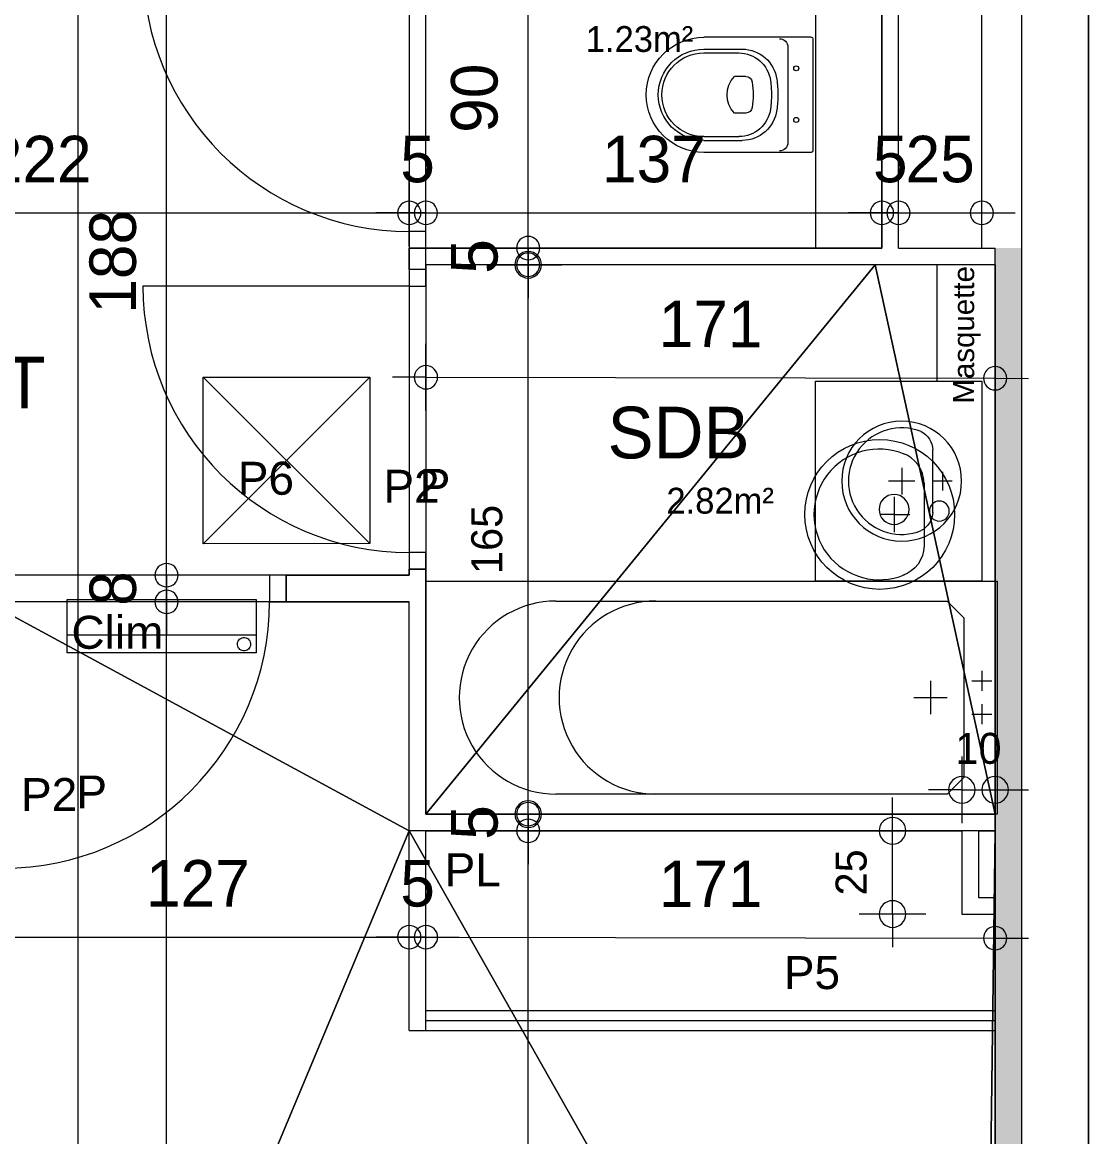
# Model space of a CAD drawing. Header units: metres. Extents: x 1.8 to 61.8, y -53.3 to -11.3.
# Drawn here: x 34.122 to 37.334, y -21.366 to -18.019 of the extents above; entities that cross this region are included whole.
import ezdxf
from ezdxf.enums import TextEntityAlignment as Align
from ezdxf.lldxf.tags import DXFTag

# ---------------------------------------------------------------- set-up
doc = ezdxf.new("R2010")
doc.units = ezdxf.units.M
doc.header["$MEASUREMENT"] = 0
for name, color, linetype in [('Calque commun', 7, 'Continuous'), ('Calque2', 7, 'Continuous'), ('Calque5', 7, 'Continuous'), ('Calque90', 7, 'Continuous'), ('Cotations', 7, 'Continuous'), ('Textes', 7, 'Continuous')]:
    doc.layers.add(name, color=color, linetype=linetype)
doc.styles.add('Arial14', font='arial.ttf', dxfattribs={"height": 0.098961})
doc.styles.add('Arial17', font='arial.ttf', dxfattribs={"height": 0.063335})
doc.styles.add('Century Gothic12', font='GOTHIC.TTF', dxfattribs={"height": 0.077575})
doc.styles.add('Century Gothic18', font='GOTHIC.TTF', dxfattribs={"height": 0.139636})
doc.styles.add('Century Gothic21', font='GOTHIC.TTF', dxfattribs={"height": 0.155151})
doc.styles.add('Century Gothic23', font='GOTHIC.TTF', dxfattribs={"height": 0.09309})
tags = doc.linetypes.add('DASHDOT2', pattern=[0.5, 0.25, -0.125, 0, -0.125]).pattern_tags.tags
tags[10:11] = [DXFTag(74, 4), DXFTag(75, 0), DXFTag(340, '0'), DXFTag(46, 1.0), DXFTag(50, 0.0), DXFTag(44, 0.0), DXFTag(45, 0.0)]
tags[8:9] = [DXFTag(74, 4), DXFTag(75, 0), DXFTag(340, '0'), DXFTag(46, 1.0), DXFTag(50, 0.0), DXFTag(44, 0.0), DXFTag(45, 0.0)]
tags[6:7] = [DXFTag(74, 4), DXFTag(75, 0), DXFTag(340, '0'), DXFTag(46, 1.0), DXFTag(50, 0.0), DXFTag(44, 0.0), DXFTag(45, 0.0)]
tags[4:5] = [DXFTag(74, 4), DXFTag(75, 0), DXFTag(340, '0'), DXFTag(46, 1.0), DXFTag(50, 0.0), DXFTag(44, 0.0), DXFTag(45, 0.0)]
tags = doc.linetypes.add('HIDDEN2', pattern=[0.1875, 0.125, -0.0625]).pattern_tags.tags
tags[6:7] = [DXFTag(74, 4), DXFTag(75, 0), DXFTag(340, '0'), DXFTag(46, 1.0), DXFTag(50, 0.0), DXFTag(44, 0.0), DXFTag(45, 0.0)]
tags[4:5] = [DXFTag(74, 4), DXFTag(75, 0), DXFTag(340, '0'), DXFTag(46, 1.0), DXFTag(50, 0.0), DXFTag(44, 0.0), DXFTag(45, 0.0)]

# ---------------------------------------------------------------- blocks, each defined once
blk = doc.blocks.new('Block51980')
at = {"layer": 'Calque commun', "color": 7, "linetype": 'Continuous', "lineweight": 9}
for p, q in [((37.0042, -18.6973), (37.0042, -16.3956)), ((37.1243, -18.6973), (37.1243, -16.3956))]:
    blk.add_line(p, q, dxfattribs=at)
at = {"layer": 'Calque commun', "color": 7, "linetype": 'Continuous', "lineweight": 18}
blk.add_line((37.3243, -18.6973), (37.3243, -16.3956), dxfattribs=at)
blk = doc.blocks.new('Block53955')
at = {"layer": 'Calque commun', "color": 7, "linetype": 'Continuous', "lineweight": 18}
blk.add_line((37.1243, -25.6552), (37.1243, -16.6552), dxfattribs=at)
at = {"layer": 'Calque commun', "color": 7, "linetype": 'Continuous', "lineweight": 9}
blk.add_line((37.3243, -25.4552), (37.3243, -16.8552), dxfattribs=at)
blk = doc.blocks.new('xmodule1pdniv1-25')
at = {"layer": 'Calque commun', "color": 5, "linetype": 'Continuous', "lineweight": 9}
blk.add_arc((0, 0), 0.5, 0, 359.9994, dxfattribs=at)
blk = doc.blocks.new('xmodule1pdniv1-26')
at = {"layer": 'Calque commun', "color": 5, "linetype": 'Continuous', "lineweight": 9}
blk.add_arc((0, 0), 0.5, 0, 359.9994, dxfattribs=at)
blk = doc.blocks.new('DimLine53702-2')
at = {"layer": 'Calque commun', "color": 5, "linetype": 'Continuous', "lineweight": 9}
for p, q in [((33.0436, -19.563), (33.0436, -19.363)), ((35.2637, -19.563), (35.2637, -19.363)), ((33.0436, -19.463), (32.9436, -19.463)), ((33.0436, -19.463), (35.2637, -19.463)), ((35.2637, -19.463), (35.3637, -19.463))]:
    blk.add_line(p, q, dxfattribs=at)
at = {"layer": 'Calque commun', "color": 5, "linetype": 'Continuous', "lineweight": 9, "xscale": 0.07000000029802322, "yscale": 0.07000000029802322, "zscale": 0.07000000029802322}
for name, p in [('xmodule1pdniv1-25', (33.0436, -19.463)), ('xmodule1pdniv1-26', (35.2637, -19.463))]:
    blk.add_blockref(name, p, dxfattribs=at)
at = {"layer": 'Calque commun', "color": 5, "linetype": 'Continuous', "lineweight": 9, "style": 'Century Gothic18'}
blk.add_text('222', height=0.13964, dxfattribs=at).set_placement((34.1537, -19.413), align=Align.BOTTOM_CENTER)
blk = doc.blocks.new('xmodule1pdniv1-27')
at = {"layer": 'Calque commun', "color": 5, "linetype": 'Continuous', "lineweight": 9}
blk.add_arc((0, 0), 0.5, 0, 359.9994, dxfattribs=at)
blk = doc.blocks.new('xmodule1pdniv1-28')
at = {"layer": 'Calque commun', "color": 5, "linetype": 'Continuous', "lineweight": 9}
blk.add_arc((0, 0), 0.5, 0, 359.9994, dxfattribs=at)
blk = doc.blocks.new('DimLine53710-2')
at = {"layer": 'Calque commun', "color": 5, "linetype": 'Continuous', "lineweight": 9}
for p, q in [((35.2637, -19.563), (35.2637, -19.363)), ((35.3137, -19.563), (35.3137, -19.363)), ((35.2637, -19.463), (35.1637, -19.463)), ((35.2637, -19.463), (35.3137, -19.463)), ((35.3137, -19.463), (35.4137, -19.463))]:
    blk.add_line(p, q, dxfattribs=at)
at = {"layer": 'Calque commun', "color": 5, "linetype": 'Continuous', "lineweight": 9, "xscale": 0.07000000029802322, "yscale": 0.07000000029802322, "zscale": 0.07000000029802322}
for name, p in [('xmodule1pdniv1-27', (35.2637, -19.463)), ('xmodule1pdniv1-28', (35.3137, -19.463))]:
    blk.add_blockref(name, p, dxfattribs=at)
at = {"layer": 'Calque commun', "color": 5, "linetype": 'Continuous', "lineweight": 9, "style": 'Century Gothic18'}
blk.add_text('5', height=0.1396, dxfattribs=at).set_placement((35.2887, -19.413), align=Align.BOTTOM_CENTER)
blk = doc.blocks.new('xmodule1pdniv1-29')
at = {"layer": 'Calque commun', "color": 5, "linetype": 'Continuous', "lineweight": 9}
blk.add_arc((0, 0), 0.5, 0, 359.9994, dxfattribs=at)
blk = doc.blocks.new('xmodule1pdniv1-30')
at = {"layer": 'Calque commun', "color": 5, "linetype": 'Continuous', "lineweight": 9}
blk.add_arc((0, 0), 0.5, 0, 359.9994, dxfattribs=at)
blk = doc.blocks.new('DimLine53718-2')
at = {"layer": 'Calque commun', "color": 5, "linetype": 'Continuous', "lineweight": 9}
for p, q in [((35.3137, -19.563), (35.3137, -19.363)), ((36.6836, -19.563), (36.6836, -19.363)), ((35.3137, -19.463), (35.2137, -19.463)), ((35.3137, -19.463), (36.6836, -19.463)), ((36.6836, -19.463), (36.7836, -19.463))]:
    blk.add_line(p, q, dxfattribs=at)
at = {"layer": 'Calque commun', "color": 5, "linetype": 'Continuous', "lineweight": 9, "xscale": 0.07000000029802322, "yscale": 0.07000000029802322, "zscale": 0.07000000029802322}
for name, p in [('xmodule1pdniv1-29', (35.3137, -19.463)), ('xmodule1pdniv1-30', (36.6836, -19.463))]:
    blk.add_blockref(name, p, dxfattribs=at)
at = {"layer": 'Calque commun', "color": 5, "linetype": 'Continuous', "lineweight": 9, "style": 'Century Gothic18'}
blk.add_text('137', height=0.13964, dxfattribs=at).set_placement((35.9987, -19.413), align=Align.BOTTOM_CENTER)
blk = doc.blocks.new('xmodule1pdniv1-31')
at = {"layer": 'Calque commun', "color": 5, "linetype": 'Continuous', "lineweight": 9}
blk.add_arc((0, 0), 0.5, 0, 359.9994, dxfattribs=at)
blk = doc.blocks.new('xmodule1pdniv1-32')
at = {"layer": 'Calque commun', "color": 5, "linetype": 'Continuous', "lineweight": 9}
blk.add_arc((0, 0), 0.5, 0, 359.9994, dxfattribs=at)
blk = doc.blocks.new('DimLine53726-2')
at = {"layer": 'Calque commun', "color": 5, "linetype": 'Continuous', "lineweight": 9}
for p, q in [((36.6836, -19.563), (36.6836, -19.363)), ((36.7336, -19.563), (36.7336, -19.363)), ((36.6836, -19.463), (36.5836, -19.463)), ((36.6836, -19.463), (36.7336, -19.463)), ((36.7336, -19.463), (36.8336, -19.463))]:
    blk.add_line(p, q, dxfattribs=at)
at = {"layer": 'Calque commun', "color": 5, "linetype": 'Continuous', "lineweight": 9, "xscale": 0.07000000029802322, "yscale": 0.07000000029802322, "zscale": 0.07000000029802322}
for name, p in [('xmodule1pdniv1-31', (36.6836, -19.463)), ('xmodule1pdniv1-32', (36.7336, -19.463))]:
    blk.add_blockref(name, p, dxfattribs=at)
at = {"layer": 'Calque commun', "color": 5, "linetype": 'Continuous', "lineweight": 9, "style": 'Century Gothic18'}
blk.add_text('5', height=0.1396, dxfattribs=at).set_placement((36.7086, -19.413), align=Align.BOTTOM_CENTER)
blk = doc.blocks.new('xmodule1pdniv1-33')
at = {"layer": 'Calque commun', "color": 5, "linetype": 'Continuous', "lineweight": 9}
blk.add_arc((0, 0), 0.5, 0, 359.9994, dxfattribs=at)
blk = doc.blocks.new('xmodule1pdniv1-34')
at = {"layer": 'Calque commun', "color": 5, "linetype": 'Continuous', "lineweight": 9}
blk.add_arc((0, 0), 0.5, 0, 359.9994, dxfattribs=at)
blk = doc.blocks.new('DimLine53734-2')
at = {"layer": 'Calque commun', "color": 5, "linetype": 'Continuous', "lineweight": 9}
for p, q in [((36.7336, -19.563), (36.7336, -19.363)), ((36.9836, -19.563), (36.9836, -19.363)), ((36.7336, -19.463), (36.6336, -19.463)), ((36.7336, -19.463), (36.9836, -19.463)), ((36.9836, -19.463), (37.0836, -19.463))]:
    blk.add_line(p, q, dxfattribs=at)
at = {"layer": 'Calque commun', "color": 5, "linetype": 'Continuous', "lineweight": 9, "xscale": 0.07000000029802322, "yscale": 0.07000000029802322, "zscale": 0.07000000029802322}
for name, p in [('xmodule1pdniv1-33', (36.7336, -19.463)), ('xmodule1pdniv1-34', (36.9836, -19.463))]:
    blk.add_blockref(name, p, dxfattribs=at)
at = {"layer": 'Calque commun', "color": 5, "linetype": 'Continuous', "lineweight": 9, "style": 'Century Gothic18'}
blk.add_text('25', height=0.13964, dxfattribs=at).set_placement((36.8586, -19.413), align=Align.BOTTOM_CENTER)
blk = doc.blocks.new('xmodule1pdniv1-36')
at = {"layer": 'Calque commun', "color": 5, "linetype": 'Continuous', "lineweight": 9}
blk.add_arc((0, 0), 0.5, 0, 359.9994, dxfattribs=at)
blk = doc.blocks.new('DimLine53742-2')
at = {"layer": 'Calque commun', "color": 5, "linetype": 'Continuous', "lineweight": 9}
for p, q in [((34.5347, -20.6312), (34.5347, -20.5312)), ((34.6347, -20.6312), (34.4347, -20.6312)), ((34.5347, -24.3512), (34.5347, -20.6312))]:
    blk.add_line(p, q, dxfattribs=at)
at = {"layer": 'Calque commun', "color": 5, "linetype": 'Continuous', "lineweight": 9, "xscale": 0.07000000029802322, "yscale": 0.07000000029802322, "zscale": 0.07000000029802322, "rotation": 90}
blk.add_blockref('xmodule1pdniv1-36', (34.5347, -20.6312), dxfattribs=at)
blk = doc.blocks.new('xmodule1pdniv1-37')
at = {"layer": 'Calque commun', "color": 5, "linetype": 'Continuous', "lineweight": 9}
blk.add_arc((0, 0), 0.5, 0, 359.9994, dxfattribs=at)
blk = doc.blocks.new('xmodule1pdniv1-38')
at = {"layer": 'Calque commun', "color": 5, "linetype": 'Continuous', "lineweight": 9}
blk.add_arc((0, 0), 0.5, 0, 359.9994, dxfattribs=at)
blk = doc.blocks.new('DimLine53750-2')
at = {"layer": 'Calque commun', "color": 5, "linetype": 'Continuous', "lineweight": 9}
for p, q in [((34.5346, -20.5512), (34.5346, -20.4512)), ((34.6346, -20.5512), (34.4346, -20.5512)), ((34.5347, -20.6312), (34.5346, -20.5512)), ((34.6347, -20.6312), (34.4347, -20.6312)), ((34.5347, -20.6312), (34.5347, -20.7312))]:
    blk.add_line(p, q, dxfattribs=at)
at = {"layer": 'Calque commun', "color": 5, "linetype": 'Continuous', "lineweight": 9, "xscale": 0.07000000029802322, "yscale": 0.07000000029802322, "zscale": 0.07000000029802322, "rotation": 90}
for name, p in [('xmodule1pdniv1-38', (34.5346, -20.5512)), ('xmodule1pdniv1-37', (34.5347, -20.6312))]:
    blk.add_blockref(name, p, dxfattribs=at)
at = {"layer": 'Calque commun', "color": 5, "linetype": 'Continuous', "lineweight": 9, "style": 'Century Gothic18'}
blk.add_text('8', height=0.1396, rotation=90.0219, dxfattribs=at).set_placement((34.4847, -20.5913), align=Align.BOTTOM_CENTER)
blk = doc.blocks.new('xmodule1pdniv1-39')
at = {"layer": 'Calque commun', "color": 5, "linetype": 'Continuous', "lineweight": 9}
blk.add_arc((0, 0), 0.5, 0, 359.9994, dxfattribs=at)
blk = doc.blocks.new('xmodule1pdniv1-40')
at = {"layer": 'Calque commun', "color": 5, "linetype": 'Continuous', "lineweight": 9}
blk.add_arc((0, 0), 0.5, 0, 359.9994, dxfattribs=at)
blk = doc.blocks.new('DimLine53758-2')
at = {"layer": 'Calque commun', "color": 5, "linetype": 'Continuous', "lineweight": 9}
for p, q in [((34.5346, -18.6687), (34.5346, -18.5687)), ((34.6346, -18.6687), (34.4346, -18.6687)), ((34.5346, -20.5512), (34.5346, -18.6687)), ((34.6346, -20.5512), (34.4346, -20.5512)), ((34.5346, -20.5512), (34.5346, -20.6512))]:
    blk.add_line(p, q, dxfattribs=at)
at = {"layer": 'Calque commun', "color": 5, "linetype": 'Continuous', "lineweight": 9, "xscale": 0.07000000029802322, "yscale": 0.07000000029802322, "zscale": 0.07000000029802322, "rotation": 90}
for name, p in [('xmodule1pdniv1-40', (34.5346, -18.6687)), ('xmodule1pdniv1-39', (34.5346, -20.5512))]:
    blk.add_blockref(name, p, dxfattribs=at)
at = {"layer": 'Calque commun', "color": 5, "linetype": 'Continuous', "lineweight": 9, "style": 'Century Gothic18'}
blk.add_text('188', height=0.13964, rotation=90.0024, dxfattribs=at).set_placement((34.4846, -19.61), align=Align.BOTTOM_CENTER)
blk = doc.blocks.new('xmodule1pdniv1-45')
at = {"layer": 'Calque commun', "color": 5, "linetype": 'Continuous', "lineweight": 9}
blk.add_arc((0, 0), 0.5, 0, 359.9994, dxfattribs=at)
blk = doc.blocks.new('xmodule1pdniv1-46')
at = {"layer": 'Calque commun', "color": 5, "linetype": 'Continuous', "lineweight": 9}
blk.add_arc((0, 0), 0.5, 0, 359.9994, dxfattribs=at)
blk = doc.blocks.new('DimLine53782-2')
at = {"layer": 'Calque commun', "color": 5, "linetype": 'Continuous', "lineweight": 9}
for p, q in [((35.6209, -21.3187), (35.6209, -21.2187)), ((35.5209, -21.3187), (35.7209, -21.3187)), ((35.6209, -24.3512), (35.6209, -21.3187)), ((35.7209, -24.3512), (35.5209, -24.3512)), ((35.6209, -24.3512), (35.6209, -24.4512))]:
    blk.add_line(p, q, dxfattribs=at)
at = {"layer": 'Calque commun', "color": 5, "linetype": 'Continuous', "lineweight": 9, "xscale": 0.07000000029802322, "yscale": 0.07000000029802322, "zscale": 0.07000000029802322, "rotation": 90}
for name, p in [('xmodule1pdniv1-46', (35.6209, -21.3187)), ('xmodule1pdniv1-45', (35.6209, -24.3512))]:
    blk.add_blockref(name, p, dxfattribs=at)
at = {"layer": 'Calque commun', "color": 5, "linetype": 'Continuous', "lineweight": 9, "style": 'Century Gothic18'}
blk.add_text('303', height=0.13964, rotation=90, dxfattribs=at).set_placement((35.5709, -22.8349), align=Align.BOTTOM_CENTER)
blk = doc.blocks.new('xmodule1pdniv1-47')
at = {"layer": 'Calque commun', "color": 5, "linetype": 'Continuous', "lineweight": 9}
blk.add_arc((0, 0), 0.5, 0, 359.9994, dxfattribs=at)
blk = doc.blocks.new('xmodule1pdniv1-48')
at = {"layer": 'Calque commun', "color": 5, "linetype": 'Continuous', "lineweight": 9}
blk.add_arc((0, 0), 0.5, 0, 359.9994, dxfattribs=at)
blk = doc.blocks.new('DimLine53790-2')
at = {"layer": 'Calque commun', "color": 5, "linetype": 'Continuous', "lineweight": 9}
for p, q in [((35.6209, -21.2687), (35.6209, -21.1687)), ((35.5209, -21.2687), (35.7209, -21.2687)), ((35.6209, -21.3187), (35.6209, -21.2687)), ((35.5209, -21.3187), (35.7209, -21.3187)), ((35.6209, -21.3187), (35.6209, -21.4187))]:
    blk.add_line(p, q, dxfattribs=at)
at = {"layer": 'Calque commun', "color": 5, "linetype": 'Continuous', "lineweight": 9, "xscale": 0.07000000029802322, "yscale": 0.07000000029802322, "zscale": 0.07000000029802322, "rotation": 90}
for name, p in [('xmodule1pdniv1-48', (35.6209, -21.2687)), ('xmodule1pdniv1-47', (35.6209, -21.3187))]:
    blk.add_blockref(name, p, dxfattribs=at)
at = {"layer": 'Calque commun', "color": 5, "linetype": 'Continuous', "lineweight": 9, "style": 'Century Gothic18'}
blk.add_text('5', height=0.1396, rotation=90, dxfattribs=at).set_placement((35.5709, -21.2937), align=Align.BOTTOM_CENTER)
blk = doc.blocks.new('xmodule1pdniv1-49')
at = {"layer": 'Calque commun', "color": 5, "linetype": 'Continuous', "lineweight": 9}
blk.add_arc((0, 0), 0.5, 0, 359.9994, dxfattribs=at)
blk = doc.blocks.new('xmodule1pdniv1-50')
at = {"layer": 'Calque commun', "color": 5, "linetype": 'Continuous', "lineweight": 9}
blk.add_arc((0, 0), 0.5, 0, 359.9994, dxfattribs=at)
blk = doc.blocks.new('DimLine53814-2')
at = {"layer": 'Calque commun', "color": 5, "linetype": 'Continuous', "lineweight": 9}
for p, q in [((35.6208, -19.5687), (35.6208, -19.4687)), ((35.5208, -19.5687), (35.7208, -19.5687)), ((35.6208, -19.6187), (35.6208, -19.5687)), ((35.5208, -19.6187), (35.7208, -19.6187)), ((35.6208, -19.6187), (35.6208, -19.7187))]:
    blk.add_line(p, q, dxfattribs=at)
at = {"layer": 'Calque commun', "color": 5, "linetype": 'Continuous', "lineweight": 9, "xscale": 0.07000000029802322, "yscale": 0.07000000029802322, "zscale": 0.07000000029802322, "rotation": 90}
for name, p in [('xmodule1pdniv1-50', (35.6208, -19.5687)), ('xmodule1pdniv1-49', (35.6208, -19.6187))]:
    blk.add_blockref(name, p, dxfattribs=at)
at = {"layer": 'Calque commun', "color": 5, "linetype": 'Continuous', "lineweight": 9, "style": 'Century Gothic18'}
blk.add_text('5', height=0.1396, rotation=90, dxfattribs=at).set_placement((35.5708, -19.5937), align=Align.BOTTOM_CENTER)
blk = doc.blocks.new('xmodule1pdniv1-51')
at = {"layer": 'Calque commun', "color": 5, "linetype": 'Continuous', "lineweight": 9}
blk.add_arc((0, 0), 0.5, 0, 359.9994, dxfattribs=at)
blk = doc.blocks.new('xmodule1pdniv1-52')
at = {"layer": 'Calque commun', "color": 5, "linetype": 'Continuous', "lineweight": 9}
blk.add_arc((0, 0), 0.5, 0, 359.9994, dxfattribs=at)
blk = doc.blocks.new('DimLine53822-2')
at = {"layer": 'Calque commun', "color": 5, "linetype": 'Continuous', "lineweight": 9}
for p, q in [((35.6208, -18.6687), (35.6208, -18.5687)), ((35.5208, -18.6687), (35.7208, -18.6687)), ((35.6208, -19.5687), (35.6208, -18.6687)), ((35.5208, -19.5687), (35.7208, -19.5687)), ((35.6208, -19.5687), (35.6208, -19.6687))]:
    blk.add_line(p, q, dxfattribs=at)
at = {"layer": 'Calque commun', "color": 5, "linetype": 'Continuous', "lineweight": 9, "xscale": 0.07000000029802322, "yscale": 0.07000000029802322, "zscale": 0.07000000029802322, "rotation": 90}
for name, p in [('xmodule1pdniv1-52', (35.6208, -18.6687)), ('xmodule1pdniv1-51', (35.6208, -19.5687))]:
    blk.add_blockref(name, p, dxfattribs=at)
at = {"layer": 'Calque commun', "color": 5, "linetype": 'Continuous', "lineweight": 9, "style": 'Century Gothic18'}
blk.add_text('90', height=0.13964, rotation=90, dxfattribs=at).set_placement((35.5708, -19.1187), align=Align.BOTTOM_CENTER)
blk = doc.blocks.new('xmodule1pdniv1-73')
at = {"layer": 'Calque commun', "color": 5, "linetype": 'Continuous', "lineweight": 9}
blk.add_arc((0, 0), 0.5, 0, 359.9994, dxfattribs=at)
blk = doc.blocks.new('xmodule1pdniv1-74')
at = {"layer": 'Calque commun', "color": 5, "linetype": 'Continuous', "lineweight": 9}
blk.add_arc((0, 0), 0.5, 0, 359.9994, dxfattribs=at)
blk = doc.blocks.new('DimLine53910-2')
at = {"layer": 'Calque commun', "color": 5, "linetype": 'Continuous', "lineweight": 9}
for p, q in [((33.9937, -21.7381), (33.9937, -21.5381)), ((35.2638, -21.7381), (35.2638, -21.5381)), ((33.9937, -21.6381), (33.8937, -21.6381)), ((33.9937, -21.6381), (35.2638, -21.6381)), ((35.2638, -21.6381), (35.3638, -21.6381))]:
    blk.add_line(p, q, dxfattribs=at)
at = {"layer": 'Calque commun', "color": 5, "linetype": 'Continuous', "lineweight": 9, "xscale": 0.07000000029802322, "yscale": 0.07000000029802322, "zscale": 0.07000000029802322}
for name, p in [('xmodule1pdniv1-73', (33.9937, -21.6381)), ('xmodule1pdniv1-74', (35.2638, -21.6381))]:
    blk.add_blockref(name, p, dxfattribs=at)
at = {"layer": 'Calque commun', "color": 5, "linetype": 'Continuous', "lineweight": 9, "style": 'Century Gothic18'}
blk.add_text('127', height=0.13964, dxfattribs=at).set_placement((34.6288, -21.5881), align=Align.BOTTOM_CENTER)
blk = doc.blocks.new('xmodule1pdniv1-75')
at = {"layer": 'Calque commun', "color": 5, "linetype": 'Continuous', "lineweight": 9}
blk.add_arc((0, 0), 0.5, 0, 359.9994, dxfattribs=at)
blk = doc.blocks.new('xmodule1pdniv1-76')
at = {"layer": 'Calque commun', "color": 5, "linetype": 'Continuous', "lineweight": 9}
blk.add_arc((0, 0), 0.5, 0, 359.9994, dxfattribs=at)
blk = doc.blocks.new('DimLine53918-2')
at = {"layer": 'Calque commun', "color": 5, "linetype": 'Continuous', "lineweight": 9}
for p, q in [((35.2638, -21.7381), (35.2638, -21.5381)), ((35.3139, -21.7381), (35.3139, -21.5381)), ((35.2638, -21.6381), (35.1638, -21.6381)), ((35.2638, -21.6381), (35.3139, -21.6381)), ((35.3139, -21.6381), (35.4138, -21.6381))]:
    blk.add_line(p, q, dxfattribs=at)
at = {"layer": 'Calque commun', "color": 5, "linetype": 'Continuous', "lineweight": 9, "xscale": 0.07000000029802322, "yscale": 0.07000000029802322, "zscale": 0.07000000029802322}
for name, p in [('xmodule1pdniv1-75', (35.2638, -21.6381)), ('xmodule1pdniv1-76', (35.3139, -21.6381))]:
    blk.add_blockref(name, p, dxfattribs=at)
at = {"layer": 'Calque commun', "color": 5, "linetype": 'Continuous', "lineweight": 9, "style": 'Century Gothic18'}
blk.add_text('5', height=0.1396, dxfattribs=at).set_placement((35.2888, -21.5881), align=Align.BOTTOM_CENTER)
blk = doc.blocks.new('xmodule1pdniv1-77')
at = {"layer": 'Calque commun', "color": 5, "linetype": 'Continuous', "lineweight": 9}
blk.add_arc((0, 0), 0.5, 0, 359.9994, dxfattribs=at)
blk = doc.blocks.new('xmodule1pdniv1-78')
at = {"layer": 'Calque commun', "color": 5, "linetype": 'Continuous', "lineweight": 9}
blk.add_arc((0, 0), 0.5, 0, 359.9994, dxfattribs=at)
blk = doc.blocks.new('DimLine53926-2')
at = {"layer": 'Calque commun', "color": 5, "linetype": 'Continuous', "lineweight": 9}
for p, q in [((35.3139, -21.7381), (35.3139, -21.5381)), ((37.0236, -21.7413), (37.0239, -21.5413)), ((35.3139, -21.6381), (35.2139, -21.638)), ((35.3139, -21.6381), (37.0237, -21.6413)), ((37.0237, -21.6413), (37.1237, -21.6415))]:
    blk.add_line(p, q, dxfattribs=at)
at = {"layer": 'Calque commun', "color": 5, "linetype": 'Continuous', "lineweight": 9, "xscale": 0.06999999824788021, "yscale": 0.06999999824788021, "zscale": 0.07000000029802322, "rotation": -0.1048278734929133}
for name, p in [('xmodule1pdniv1-77', (35.3139, -21.6381)), ('xmodule1pdniv1-78', (37.0237, -21.6413))]:
    blk.add_blockref(name, p, dxfattribs=at)
at = {"layer": 'Calque commun', "color": 5, "linetype": 'Continuous', "lineweight": 9, "style": 'Century Gothic18'}
blk.add_text('171', height=0.13964, rotation=359.8952, dxfattribs=at).set_placement((36.1689, -21.5897), align=Align.BOTTOM_CENTER)
blk = doc.blocks.new('@PRES_1_$$_1-55')
at = {"layer": 'Calque commun', "color": 5, "linetype": 'Continuous', "lineweight": 9}
blk.add_line((0.05, 0.08), (0.05, 0.88), dxfattribs=at)
at = {"layer": 'Calque commun', "color": 5, "linetype": 'Continuous', "lineweight": 9, "extrusion": (0, 0, -1)}
blk.add_arc((-0.05, 0.08), 0.8, 90, 180, dxfattribs=at)
at = {"layer": 'Calque commun', "color": 5, "linetype": 'Continuous', "lineweight": 9}
mesh = blk.add_polyface(dxfattribs=at)
corners = [(0, 0), (0, 0.08), (0.05, 0.08), (0.05, 0)]
mesh.append_faces([[corners[k] for k in face] for face in [(0, 1, 2, 3)]], dxfattribs={"color": 5})
mesh = blk.add_polyface(dxfattribs=at)
corners = [(0.85, 0), (0.85, 0.08), (0.9, 0.08), (0.9, 0)]
mesh.append_faces([[corners[k] for k in face] for face in [(0, 1, 2, 3)]], dxfattribs={"color": 5})
blk = doc.blocks.new('@PRES_1_$$_1-56')
at = {"layer": 'Calque commun', "color": 7, "linetype": 'Continuous', "lineweight": 9}
blk.add_line((0, 0), (0, 0.08), dxfattribs=at)
blk = doc.blocks.new('@PRES_1_$$_1-57')
at = {"layer": 'Calque commun', "color": 7, "linetype": 'Continuous', "lineweight": 9}
blk.add_line((0, 0), (0, 0.08), dxfattribs=at)
blk = doc.blocks.new('INTER_2D_COMB19')
at = {"layer": 'Calque5', "color": 0, "linetype": 'ByBlock', "lineweight": -2}
for name in ['@PRES_1_$$_1-55', '@PRES_1_$$_1-56']:
    blk.add_blockref(name, (0, 0), dxfattribs=at)
at = {"layer": 'Calque5', "color": 0, "linetype": 'ByBlock', "lineweight": -2, "extrusion": (0, 0, -1), "xscale": -1, "yscale": -1, "zscale": -1, "rotation": -180}
blk.add_blockref('@PRES_1_$$_1-57', (-0.9, 0), dxfattribs=at)
blk = doc.blocks.new('PLACED_COMB19')
at = {"layer": 'Calque5', "color": 0, "linetype": 'ByBlock', "lineweight": -2}
blk.add_blockref('INTER_2D_COMB19', (0, 0), dxfattribs=at)
blk = doc.blocks.new('bain170-2')
at = {"layer": 'Calque90', "color": 6, "linetype": 'Continuous', "lineweight": 9}
for p, q in [((-1.7157, 0.7), (-1.7157, 0)), ((0, 0.7), (-1.7157, 0.7)), ((0, 0), (0, 0.7)), ((-0.15, 0.64), (-1.3257, 0.64)), ((-0.1, 0.59), (-0.15, 0.64)), ((-0.1, 0.11), (-0.1, 0.59)), ((-0.0457, 0.37), (-0.0457, 0.43)), ((-0.2, 0.3), (-0.2, 0.4)), ((-0.0757, 0.4), (-0.0157, 0.4)), ((-0.25, 0.35), (-0.15, 0.35)), ((-0.0457, 0.27), (-0.0457, 0.33)), ((-0.0757, 0.3), (-0.0157, 0.3)), ((-0.15, 0.06), (-0.1, 0.11)), ((-1.3257, 0.06), (-0.15, 0.06)), ((-1.7157, 0), (0, 0))]:
    blk.add_line(p, q, dxfattribs=at)
at = {"layer": 'Calque90', "color": 6, "linetype": 'Continuous', "lineweight": 9, "extrusion": (0, 0, -1)}
for centre, start, end in [((1.3257, 0.35), 270, 90.0008), ((1.0257, 0.35), 269.9992, 90.0002)]:
    blk.add_arc(centre, 0.29, start, end, dxfattribs=at)
blk = doc.blocks.new('@PRES_1_$$_1-58')
at = {"layer": 'Calque commun', "color": 5, "linetype": 'Continuous', "lineweight": 9}
blk.add_line((0.05, 0.05), (0.05, 0.85), dxfattribs=at)
at = {"layer": 'Calque commun', "color": 5, "linetype": 'Continuous', "lineweight": 9, "extrusion": (0, 0, -1)}
blk.add_arc((-0.05, 0.05), 0.8, 90, 180, dxfattribs=at)
at = {"layer": 'Calque commun', "color": 5, "linetype": 'Continuous', "lineweight": 9}
mesh = blk.add_polyface(dxfattribs=at)
corners = [(0, 0), (0, 0.05), (0.05, 0.05), (0.05, 0)]
mesh.append_faces([[corners[k] for k in face] for face in [(0, 1, 2, 3)]], dxfattribs={"color": 5})
mesh = blk.add_polyface(dxfattribs=at)
corners = [(0.85, 0), (0.85, 0.05), (0.9, 0.05), (0.9, 0)]
mesh.append_faces([[corners[k] for k in face] for face in [(0, 1, 2, 3)]], dxfattribs={"color": 5})
blk = doc.blocks.new('@PRES_1_$$_1-59')
at = {"layer": 'Calque commun', "color": 0, "linetype": 'Continuous', "lineweight": 9}
blk.add_line((0, 0), (0, 0.05), dxfattribs=at)
blk = doc.blocks.new('@PRES_1_$$_1-60')
at = {"layer": 'Calque commun', "color": 0, "linetype": 'Continuous', "lineweight": 9}
blk.add_line((0, 0), (0, 0.05), dxfattribs=at)
blk = doc.blocks.new('INTER_2D_COMB20')
at = {"layer": 'Calque commun', "color": 0, "linetype": 'ByBlock', "lineweight": -2}
blk.add_blockref('@PRES_1_$$_1-58', (0, 0), dxfattribs=at)
at = {"layer": 'Calque commun', "color": 15, "linetype": 'ByBlock', "lineweight": -2}
blk.add_blockref('@PRES_1_$$_1-59', (0, 0), dxfattribs=at)
at = {"layer": 'Calque commun', "color": 15, "linetype": 'ByBlock', "lineweight": -2, "extrusion": (0, 0, -1), "xscale": -1, "yscale": -1, "zscale": -1, "rotation": -180}
blk.add_blockref('@PRES_1_$$_1-60', (-0.9, 0), dxfattribs=at)
blk = doc.blocks.new('PLACED_COMB20')
at = {"layer": 'Calque commun', "color": 0, "linetype": 'ByBlock', "lineweight": -2}
blk.add_blockref('INTER_2D_COMB20', (0, 0), dxfattribs=at)
blk = doc.blocks.new('xmodule1pdniv1-111')
at = {"layer": 'Calque commun', "color": 5, "linetype": 'Continuous', "lineweight": 9}
blk.add_arc((0, 0), 0.5, 0, 359.9994, dxfattribs=at)
blk = doc.blocks.new('xmodule1pdniv1-112')
at = {"layer": 'Calque commun', "color": 5, "linetype": 'Continuous', "lineweight": 9}
blk.add_arc((0, 0), 0.5, 0, 359.9994, dxfattribs=at)
blk = doc.blocks.new('DimLine60445-2')
at = {"layer": 'Calque commun', "color": 5, "linetype": 'Continuous', "lineweight": 9}
for p, q in [((35.6209, -19.6187), (35.6209, -19.5187)), ((35.5209, -19.6187), (35.7209, -19.6187)), ((35.6209, -21.2687), (35.6209, -19.6187)), ((35.5209, -21.2687), (35.7209, -21.2687)), ((35.6209, -21.2687), (35.6209, -21.3687))]:
    blk.add_line(p, q, dxfattribs=at)
at = {"layer": 'Calque commun', "color": 5, "linetype": 'Continuous', "lineweight": 9, "xscale": 0.07999999821186066, "yscale": 0.07999999821186066, "zscale": 0.07999999821186066, "rotation": 90}
for name, p in [('xmodule1pdniv1-112', (35.6209, -19.6187)), ('xmodule1pdniv1-111', (35.6209, -21.2687))]:
    blk.add_blockref(name, p, dxfattribs=at)
at = {"layer": 'Calque commun', "color": 5, "linetype": 'Continuous', "lineweight": 9, "style": 'Century Gothic23'}
blk.add_text('165', height=0.09309, rotation=90, dxfattribs=at).set_placement((35.5709, -20.4437), align=Align.BOTTOM_CENTER)
blk = doc.blocks.new('xmodule1pdniv1-113')
at = {"layer": 'Calque commun', "color": 5, "linetype": 'Continuous', "lineweight": 9}
blk.add_arc((0, 0), 0.5, 0, 359.9994, dxfattribs=at)
blk = doc.blocks.new('xmodule1pdniv1-114')
at = {"layer": 'Calque commun', "color": 5, "linetype": 'Continuous', "lineweight": 9}
blk.add_arc((0, 0), 0.5, 0, 359.9994, dxfattribs=at)
blk = doc.blocks.new('DimLine60874')
at = {"layer": 'Calque commun', "color": 5, "linetype": 'Continuous', "lineweight": 9}
for p, q in [((36.9237, -21.0956), (36.9237, -21.2956)), ((37.0237, -21.0956), (37.0237, -21.2956)), ((36.9237, -21.1956), (36.8237, -21.1956)), ((36.9237, -21.1956), (37.0237, -21.1956)), ((37.0237, -21.1956), (37.1237, -21.1956))]:
    blk.add_line(p, q, dxfattribs=at)
at = {"layer": 'Calque commun', "color": 5, "linetype": 'Continuous', "lineweight": 9, "xscale": 0.07999999821186066, "yscale": 0.07999999821186066, "zscale": 0.07999999821186066}
for name, p in [('xmodule1pdniv1-113', (36.9237, -21.1956)), ('xmodule1pdniv1-114', (37.0237, -21.1956))]:
    blk.add_blockref(name, p, dxfattribs=at)
at = {"layer": 'Calque commun', "color": 5, "linetype": 'Continuous', "lineweight": 9, "style": 'Century Gothic23'}
blk.add_text('10', height=0.09309, dxfattribs=at).set_placement((36.9737, -21.1456), align=Align.BOTTOM_CENTER)
blk = doc.blocks.new('xmodule1pdniv1-121')
at = {"layer": 'Calque commun', "color": 5, "linetype": 'Continuous', "lineweight": 9}
blk.add_arc((0, 0), 0.5, 0, 359.9994, dxfattribs=at)
blk = doc.blocks.new('xmodule1pdniv1-122')
at = {"layer": 'Calque commun', "color": 5, "linetype": 'Continuous', "lineweight": 9}
blk.add_arc((0, 0), 0.5, 0, 359.9994, dxfattribs=at)
blk = doc.blocks.new('DimLine60921')
at = {"layer": 'Calque commun', "color": 5, "linetype": 'Continuous', "lineweight": 9}
for p, q in [((36.7154, -21.3187), (36.7154, -21.2187)), ((36.8153, -21.3187), (36.6154, -21.3187)), ((36.7154, -21.5687), (36.7154, -21.3187)), ((36.8153, -21.5687), (36.6154, -21.5687)), ((36.7154, -21.5687), (36.7154, -21.6687))]:
    blk.add_line(p, q, dxfattribs=at)
at = {"layer": 'Calque commun', "color": 5, "linetype": 'Continuous', "lineweight": 9, "xscale": 0.07999999821186066, "yscale": 0.07999999821186066, "zscale": 0.07999999821186066, "rotation": 90}
for name, p in [('xmodule1pdniv1-122', (36.7154, -21.3187)), ('xmodule1pdniv1-121', (36.7154, -21.5687))]:
    blk.add_blockref(name, p, dxfattribs=at)
at = {"layer": 'Calque commun', "color": 5, "linetype": 'Continuous', "lineweight": 9, "style": 'Century Gothic23'}
blk.add_text('25', height=0.09309, rotation=90, dxfattribs=at).set_placement((36.6654, -21.4437), align=Align.BOTTOM_CENTER)
blk = doc.blocks.new('clim-int5')
at = {"layer": 'Calque commun', "color": 0, "linetype": 'ByBlock', "lineweight": 9}
for p, q in [((0.5671, 0.16), (0, 0.16)), ((0, 0.16), (0, 0)), ((0.5671, 0), (0.5671, 0.16)), ((0, 0.106), (0.5671, 0.106)), ((0, 0), (0.5671, 0))]:
    blk.add_line(p, q, dxfattribs=at)
blk.add_arc((0.531, 0.1338), 0.02, 330, 329.9994, dxfattribs=at)
blk = doc.blocks.new('xmodule1pdniv1-123')
at = {"layer": 'Calque commun', "color": 5, "linetype": 'Continuous', "lineweight": 9}
blk.add_arc((0, 0), 0.5, 0, 359.9994, dxfattribs=at)
blk = doc.blocks.new('xmodule1pdniv1-124')
at = {"layer": 'Calque commun', "color": 5, "linetype": 'Continuous', "lineweight": 9}
blk.add_arc((0, 0), 0.5, 0, 359.9994, dxfattribs=at)
blk = doc.blocks.new('DimLine61099')
at = {"layer": 'Calque commun', "color": 5, "linetype": 'Continuous', "lineweight": 9}
for p, q in [((35.3138, -20.0567), (35.3138, -19.8567)), ((37.0235, -20.0598), (37.0238, -19.8598)), ((35.3138, -19.9567), (35.2138, -19.9565)), ((35.3138, -19.9567), (37.0236, -19.9598)), ((37.0236, -19.9598), (37.1236, -19.96))]:
    blk.add_line(p, q, dxfattribs=at)
at = {"layer": 'Calque commun', "color": 5, "linetype": 'Continuous', "lineweight": 9, "xscale": 0.06999999824788021, "yscale": 0.06999999824788021, "zscale": 0.07000000029802322, "rotation": -0.1048278734929133}
for name, p in [('xmodule1pdniv1-123', (35.3138, -19.9567)), ('xmodule1pdniv1-124', (37.0236, -19.9598))]:
    blk.add_blockref(name, p, dxfattribs=at)
at = {"layer": 'Calque commun', "color": 5, "linetype": 'Continuous', "lineweight": 9, "style": 'Century Gothic18'}
blk.add_text('171', height=0.13964, rotation=359.8952, dxfattribs=at).set_placement((36.1688, -19.9082), align=Align.BOTTOM_CENTER)
blk = doc.blocks.new('xmodule1pdniv1-127')
at = {"layer": 'Calque commun', "color": 15, "linetype": 'Continuous', "lineweight": 18}
for p, q in [((36.6836, -19.5687), (36.6836, -18.6713)), ((36.7336, -19.5687), (36.7336, -18.6713)), ((35.2637, -19.6328), (35.2637, -19.5687)), ((35.3137, -19.6187), (35.3137, -19.5687)), ((35.3137, -19.5687), (36.6836, -19.5687)), ((35.3137, -19.6328), (35.3137, -19.5687)), ((36.7336, -19.5687), (37.0237, -19.5687)), ((37.0237, -19.6187), (37.0237, -19.5687)), ((37.0237, -19.6187), (35.3137, -19.6187)), ((35.2637, -20.5512), (35.2637, -20.5328)), ((35.3137, -21.2687), (35.3137, -20.5328)), ((35.2637, -21.9187), (35.2637, -20.6312)), ((37.0237, -21.2687), (35.3137, -21.2687)), ((37.0237, -21.2687), (37.0237, -21.3187)), ((35.3137, -21.3187), (36.9237, -21.3187)), ((35.3137, -21.9187), (35.3137, -21.3187)), ((36.9237, -21.3187), (36.9237, -21.5687)), ((36.9737, -21.3187), (37.0237, -21.3187)), ((36.9737, -21.3187), (36.9737, -21.5187)), ((36.9737, -21.5187), (37.0237, -21.5187)), ((37.0237, -21.5187), (37.0237, -21.5687)), ((36.9237, -21.5687), (37.0237, -21.5687)), ((35.2637, -21.9187), (35.3137, -21.9187))]:
    blk.add_line(p, q, dxfattribs=at)
at = {"layer": 'Calque commun', "color": 7, "linetype": 'Continuous', "lineweight": 9}
for p, q in [((37.0236, -19.6187), (36.4836, -19.6187)), ((35.3136, -21.8587), (37.0235, -21.8587)), ((35.3136, -21.9187), (35.3136, -21.8587)), ((37.0235, -21.9187), (37.0235, -21.8587)), ((35.3136, -21.8887), (37.0235, -21.8887)), ((35.3136, -21.9187), (37.0235, -21.9187))]:
    blk.add_line(p, q, dxfattribs=at)
at = {"layer": 'Calque commun', "color": 7, "linetype": 'Continuous', "lineweight": 18}
for p, q in [((35.2338, -20.5512), (34.8937, -20.5512)), ((34.8937, -20.5512), (35.2637, -20.5512)), ((34.8937, -20.6312), (35.2637, -20.6312))]:
    blk.add_line(p, q, dxfattribs=at)
at = {"layer": 'Calque commun', "color": 16, "linetype": 'HIDDEN2', "lineweight": 9, "flags": 128}
blk.add_lwpolyline([(34.6451, -20.4565), (34.6451, -19.9565), (35.1451, -19.9564), (35.1451, -20.4564), (34.6451, -19.9565), (35.1451, -20.4564), (34.6451, -20.4565), (35.1451, -19.9564)], dxfattribs=at)
at = {"layer": 'Calque commun', "color": 91, "linetype": 'Continuous', "lineweight": 9}
blk.add_trace([(37.1037, -24.3512), (37.0237, -24.3512), (37.1037, -19.5687), (37.0237, -19.5687)], dxfattribs=at)
at = {"layer": 'Calque commun', "color": 5, "linetype": 'Continuous', "lineweight": 9}
for name in ['DimLine53758-2', 'DimLine53822-2', 'DimLine53702-2', 'DimLine53710-2', 'DimLine53718-2', 'DimLine53726-2', 'DimLine53734-2', 'DimLine53814-2', 'DimLine60445-2', 'DimLine61099', 'DimLine53750-2', 'DimLine53742-2', 'DimLine60874', 'DimLine53790-2', 'DimLine53782-2', 'DimLine60921', 'DimLine53910-2', 'DimLine53918-2', 'DimLine53926-2']:
    blk.add_blockref(name, (0, 0), dxfattribs=at)
at = {"layer": 'Calque commun', "color": 0, "linetype": 'ByBlock', "lineweight": -2, "extrusion": (0, 0, -1), "xscale": -1, "yscale": -1, "zscale": -1, "rotation": 90.00000000000001}
for p in [(-35.3137, -18.6687), (-35.3137, -19.6328)]:
    blk.add_blockref('PLACED_COMB20', p, dxfattribs=at)
at = {"layer": 'Calque commun', "color": 0, "linetype": 'ByBlock', "lineweight": -2, "extrusion": (0, 0, -1), "xscale": -1, "yscale": -1, "zscale": -1}
for name, p in [('PLACED_COMB19', (-33.9937, -20.5512)), ('bain170-2', (-37.0296, -20.5687))]:
    blk.add_blockref(name, p, dxfattribs=at)
at = {"layer": 'Calque commun', "color": 7, "linetype": 'HIDDEN2', "lineweight": -2, "extrusion": (0, 0, -1), "xscale": -1, "yscale": -1, "zscale": -1}
blk.add_blockref('clim-int5', (-34.2363, -20.6243), dxfattribs=at)
at = {"layer": 'Textes', "color": 9, "linetype": 'ByBlock', "lineweight": -2, "style": 'Century Gothic12'}
for s, p in [('1.23m²', (36.1169, -18.9021)), ('2.82m²', (36.3591, -20.2886))]:
    blk.add_text(s, height=0.07758, dxfattribs=at).set_placement(p, align=Align.TOP_RIGHT)
at = {"layer": 'Textes', "color": 5, "linetype": 'ByBlock', "lineweight": -2, "style": 'Century Gothic21'}
for s, p in [('DEGT', (34.171, -19.8952)), ('SDB', (36.286, -20.0452))]:
    blk.add_text(s, height=0.15515, dxfattribs=at).set_placement(p, align=Align.TOP_RIGHT)
at = {"layer": 'Textes', "color": 5, "linetype": 'ByBlock', "lineweight": -2, "style": 'Arial14'}
for s, p in [('P6', (34.7485, -20.3392)), ('P2', (35.186, -20.3632)), ('Clim', (34.2489, -20.8018)), ('P2', (34.0974, -21.2891)), ('PL', (35.3699, -21.5149)), ('P5', (36.3888, -21.8238))]:
    blk.add_text(s, height=0.09896, dxfattribs=at).set_placement(p, align=Align.BOTTOM_LEFT)
at = {"layer": 'Calque commun', "color": 9, "linetype": 'Continuous', "lineweight": 9}
mesh = blk.add_polyface(dxfattribs=at)
corners = [(33.0437, -20.5512), (33.0436, -18.6687), (35.2637, -18.6687), (35.2638, -20.5512)]
mesh.append_faces([[corners[k] for k in face] for face in [(0, 1, 2, 3)]], dxfattribs={"color": 9})
mesh = blk.add_polyface(dxfattribs=at)
corners = [(35.3137, -18.6687), (36.6836, -18.6687), (36.6836, -19.5687), (35.3137, -19.5687)]
mesh.append_faces([[corners[k] for k in face] for face in [(0, 1, 2, 3)]], dxfattribs={"color": 9})
mesh = blk.add_polyface(dxfattribs=at)
corners = [(37.0236, -19.6187), (36.6636, -19.6187), (37.0236, -21.2687), (37.0237, -21.3142), (37.0236, -21.3142), (35.3139, -21.2687), (37.0237, -19.6187), (35.3137, -19.6187)]
mesh.append_faces([[corners[k] for k in face] for face in [(3, 2, 4), (5, 1, 7)]], dxfattribs={"vtx0": -1, "color": 9})
mesh.append_faces([[corners[k] for k in face] for face in [(0, 2, 6)]], dxfattribs={"vtx0": -1, "vtx1": -1, "color": 9})
mesh.append_faces([[corners[k] for k in face] for face in [(0, 1, 2), (5, 2, 1), (3, 6, 2)]], dxfattribs={"vtx1": -1, "vtx2": -1, "color": 9})
mesh = blk.add_polyface(dxfattribs=at)
corners = [(35.2638, -21.3187), (35.2638, -20.6312), (33.9937, -20.6312), (36.9837, -24.3512), (33.9938, -24.3512), (37.0237, -24.3512), (37.0237, -21.3142), (37.0237, -21.3187)]
mesh.append_faces([[corners[k] for k in face] for face in [(3, 0, 4), (5, 7, 3)]], dxfattribs={"vtx0": -1, "vtx1": -1, "color": 9})
mesh.append_faces([[corners[k] for k in face] for face in [(3, 7, 0)]], dxfattribs={"vtx0": -1, "vtx2": -1, "color": 9})
mesh.append_faces([[corners[k] for k in face] for face in [(2, 4, 0)]], dxfattribs={"vtx1": -1, "vtx2": -1, "color": 9})
mesh.append_faces([[corners[k] for k in face] for face in [(0, 1, 2), (5, 6, 7)]], dxfattribs={"vtx2": -1, "color": 9})
blk = doc.blocks.new('wc suspendu')
at = {"layer": 'Calque commun', "color": 15, "linetype": 'Continuous', "lineweight": 9}
for p, q in [((-0.173, -0.0497), (-0.173, -0.0515)), ((-0.173, -0.0497), (-0.173, -0.372)), ((0.168, -0.0447), (-0.168, -0.0447)), ((0.173, -0.0497), (0.173, -0.0515)), ((0.173, -0.0497), (0.173, -0.372)), ((0.1434, -0.1197), (-0.1434, -0.1197)), ((-0.137, -0.372), (-0.137, -0.2571)), ((-0.1257, -0.3727), (-0.1257, -0.2673)), ((-0.055, -0.2465), (-0.0551, -0.2797)), ((0.055, -0.2465), (0.0551, -0.2797)), ((0.1257, -0.3727), (0.1257, -0.2673)), ((0.137, -0.372), (0.137, -0.2571))]:
    blk.add_line(p, q, dxfattribs=at)
for centre, radius, start, end in [((-0.168, -0.0497), 0.005, 90, 180), ((0.168, -0.0497), 0.005, 0, 90), ((-0.0756, -0.0946), 0.0075, 0, 359.9994), ((0.0794, -0.0946), 0.0075, 0, 359.9994), ((-0.1434, -0.1447), 0.025, 90, 180), ((0.1434, -0.1447), 0.025, 0, 90), ((-0.032, -0.2571), 0.105, 97.505, 180), ((0, -0.5), 0.35, 90, 97.505), ((0, -0.5), 0.35, 82.495, 90), ((0.032, -0.2571), 0.105, 0, 82.495), ((-0.0294, -0.2673), 0.0963, 97.505, 180), ((0, -0.4902), 0.3211, 90, 97.505), ((0, -0.4902), 0.3211, 82.495, 90), ((0.0294, -0.2673), 0.0963, 0, 82.495), ((-0.035, -0.2465), 0.02, 97.8621, 180), ((0, -0.5), 0.2759, 90, 97.8622), ((0, -0.5), 0.2759, 82.1379, 90), ((0.035, -0.2465), 0.02, 0, 82.1378), ((0, -0.2241), 0.0783, 225.2695, 314.7305), ((0, -0.372), 0.173, 180, 270), ((0, -0.372), 0.137, 180, 270), ((0, -0.3727), 0.1257, 180, 270), ((0, -0.372), 0.137, 270, 0), ((0, -0.372), 0.173, 270, 0), ((0, -0.3727), 0.1257, 270, 0)]:
    blk.add_arc(centre, radius, start, end, dxfattribs=at)
blk = doc.blocks.new('vasque1')
at = {"layer": 'Calque2', "color": 6, "linetype": 'Continuous', "lineweight": 9}
for p, q in [((-0.094, -0.092), (0.094, -0.092)), ((0, -0.182), (0, -0.135)), ((-0.0533, -0.182), (0.0533, -0.182)), ((0, -0.182), (0, -0.224))]:
    blk.add_line(p, q, dxfattribs=at)
at = {"layer": 'Calque2', "color": 6, "linetype": 'Continuous', "lineweight": 9, "flags": 128}
for points in [[(0, -0.45, -1), (0, 0)], [(0, 0, -1), (0, -0.45)], [(0.02, -0.046, 1), (-0.04, -0.046, 1), (0.02, -0.046)], [(-0.094, -0.092, 0.324927), (-0.1834, -0.157)], [(0.094, -0.092, -0.324927), (0.1834, -0.157)], [(-0.1814, -0.1514, 1.494518), (0.1814, -0.1514)], [(0.03, -0.182, 1), (-0.06, -0.182, 1), (0.03, -0.182)]]:
    blk.add_lwpolyline(points, format="xyb", dxfattribs=at)
blk = doc.blocks.new('vasqu450')
at = {"layer": 'Calque commun', "color": 6, "linetype": 'Continuous', "lineweight": 9}
blk.add_line((0.1207, 0.1168), (-0.1173, 0.117), dxfattribs=at)
for radius, start, end in [(0.225, 360, 359.9994), (0.2, 158.4, 21.6)]:
    blk.add_arc((0, 0), radius, start, end, dxfattribs=at)
at = {"layer": 'Calque commun', "color": 6, "linetype": 'Continuous', "lineweight": 9, "extrusion": (0, 0, -1)}
for centre, start, end in [((0.112, 0.0327), 28.9734, 86.4066), ((-0.112, 0.0327), 93.5934, 151.0266)]:
    blk.add_arc(centre, 0.0845, start, end, dxfattribs=at)
at = {"layer": 'Calque90', "color": 6, "linetype": 'Continuous', "lineweight": 9}
for p, q in [((0, 0.19), (0, 0.12)), ((0.035, 0.155), (-0.035, 0.155)), ((0, 0.05), (0, -0.05)), ((-0.05, 0), (0.05, 0))]:
    blk.add_line(p, q, dxfattribs=at)
blk = doc.blocks.new('meuble vasque 60x50')
at = {"layer": 'Calque commun', "color": 0, "linetype": 'ByBlock', "lineweight": -2, "xscale": 0.800000011920929, "yscale": 0.800000011920929, "zscale": 0.800000011920929}
blk.add_blockref('vasqu450', (0.2994, -0.241), dxfattribs=at)
at = {"layer": 'Calque commun', "color": 0, "linetype": 'ByBlock', "lineweight": -2}
blk.add_blockref('vasque1', (0.3994, -0.0819), dxfattribs=at)
at = {"layer": 'Calque commun', "color": 6, "linetype": 'Continuous', "lineweight": 9}
mesh = blk.add_polyface(dxfattribs=at)
corners = [(-0.0006, -0.0002), (0.5994, -0.0002), (0.5994, -0.5002), (-0.0006, -0.5002)]
mesh.append_faces([[corners[k] for k in face] for face in [(0, 1, 2, 3)]], dxfattribs={"color": 6})

msp = doc.modelspace()

# ---------------------------------------------------------------- linework, layer by layer
at = {"layer": 'Calque commun', "color": 12, "linetype": 'Continuous', "lineweight": 18}
for p, q in [((37.1243, -23.5998), (37.1243, -16.6352)), ((37.3243, -16.8552), (37.3243, -25.4552)), ((37.3243, -25.4552), (37.3243, -18.4906))]:
    msp.add_line(p, q, dxfattribs=at)
at = {"layer": 'Calque commun', "color": 7, "linetype": 'Continuous', "lineweight": 9}
msp.add_line((36.8689, -18.7485), (36.8689, -19.0985), dxfattribs=at)
at = {"layer": 'Cotations', "color": 1, "linetype": 'DASHDOT2', "lineweight": 18, "flags": 128}
msp.add_lwpolyline([(34.2884, -12.0614), (34.2884, -25.7623), (34.2884, -25.7623)], dxfattribs=at)

# ---------------------------------------------------------------- block references
at = {"layer": 'Calque commun', "color": 0, "linetype": 'ByBlock', "lineweight": -2}
for name, p in [('Block51980', (0, 0)), ('xmodule1pdniv1-127', (0.0205, 0.8714)), ('Block53955', (0, 0))]:
    msp.add_blockref(name, p, dxfattribs=at)
at = {"layer": 'Calque commun', "color": 0, "linetype": 'ByBlock', "lineweight": -2, "extrusion": (0, 0, -1), "xscale": -1, "yscale": -1, "zscale": -1, "rotation": -90.00000000000001}
msp.add_blockref('wc suspendu', (-36.5413, -18.2369), dxfattribs=at)
at = {"layer": 'Calque commun', "color": 0, "linetype": 'ByBlock', "lineweight": -2, "rotation": -90}
msp.add_blockref('meuble vasque 60x50', (37.0044, -19.0978), dxfattribs=at)

# ---------------------------------------------------------------- texts
at = {"layer": 'Textes', "color": 5, "linetype": 'ByBlock', "lineweight": -2, "style": 'Arial17'}
msp.add_text('Masquette', height=0.06333, rotation=90, dxfattribs=at).set_placement((37.0001, -19.1644), align=Align.BOTTOM_LEFT)
at = {"layer": 'Textes', "color": 5, "linetype": 'ByBlock', "lineweight": -2, "style": 'Arial14'}
for p in [(35.4078, -19.4891), (34.3764, -20.41)]:
    msp.add_text('P', height=0.099, dxfattribs=at).set_placement(p, align=Align.BOTTOM_RIGHT)

# ---------------------------------------------------------------- meshes
at = {"layer": 'Calque commun', "color": 7, "linetype": 'Continuous', "lineweight": 9}
mesh = msp.add_polyface(dxfattribs=at)
corners = [(61.7636, -11.3086), (1.7636, -11.3086), (1.7636, -53.3086), (61.7636, -53.3086)]
mesh.append_faces([[corners[k] for k in face] for face in [(0, 1, 2, 3)]], dxfattribs={"color": 7})
mesh = msp.add_polyface(dxfattribs=at)
corners = [(36.5041, -18.6973), (36.7041, -18.6973), (36.7041, -17.7998), (36.5041, -17.7998)]
mesh.append_faces([[corners[k] for k in face] for face in [(0, 1, 2, 3)]], dxfattribs={"color": 7})

doc.saveas('drawing.dxf')
